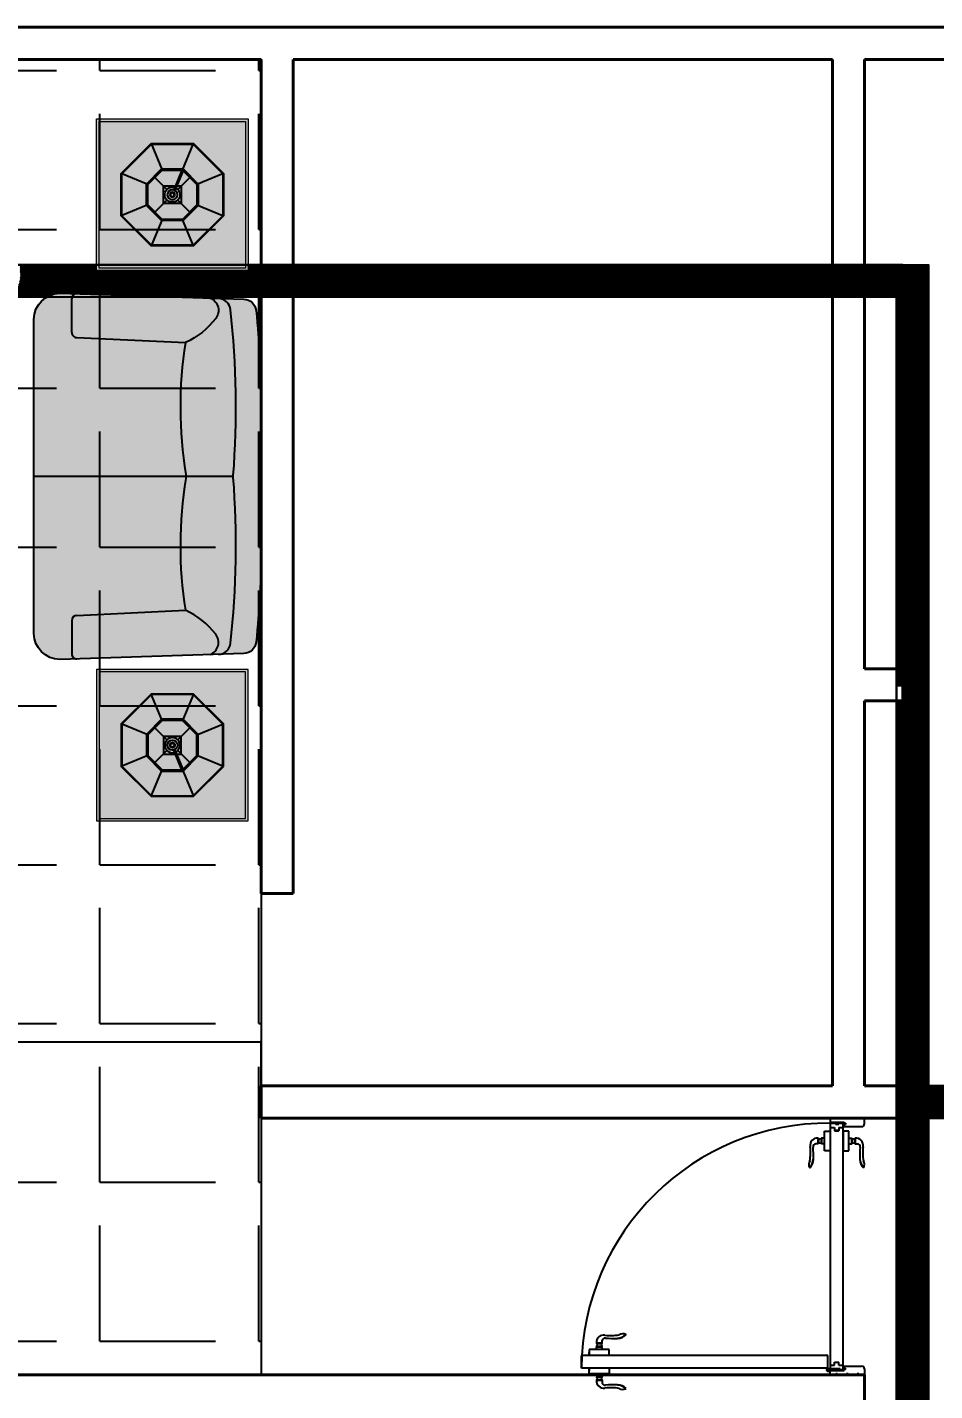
# Model space of a CAD drawing. Header units: inches. Extents: x 547 to 1628, y -123 to 254.
# Drawn here: x 731.2 to 872.6, y 41.8 to 254.3 of the extents above; entities that cross this region are included whole.
import ezdxf

# ---------------------------------------------------------------- set-up
doc = ezdxf.new("R2010")
doc.units = ezdxf.units.IN
doc.header["$MEASUREMENT"] = 0
for name, color, linetype in [('doors', 4, 'Continuous'), ('Electrical-Baskets', 6, 'Continuous'), ('Furniture', 253, 'Continuous')]:
    doc.layers.add(name, color=color, linetype=linetype)
doc.layers.add('Wall', color=7, linetype='Continuous', lineweight=40)
doc.styles.get("Standard").update_dxf_attribs({"font": ''})
doc.styles.get('Standard').set_extended_font_data('Arial')
doc.dimstyles.new('Inch feet', dxfattribs={"dimtxt": 10, "dimasz": 0.18, "dimexe": 0.1875, "dimexo": 0.0625, "dimgap": 0.1875, "dimtad": 0, "dimdec": 4, "dimzin": 0, "dimdsep": 46, "dimlunit": 4, "dimtxsty": 'Standard', "dimcen": 0.09, "dimadec": 0, "dimazin": 0, "dimtfac": 1, "dimtdec": 4, "dimtofl": 0, "dimtmove": 0, "dimatfit": 3, "dimfxl": 1, "dimtolj": 1, "dimtzin": 0, "dimarcsym": 0})
pattern_1 = [(45, (0, 0), (-0.08838834764831843, 0.08838834764831845), [])]

# ---------------------------------------------------------------- blocks, each defined once
blk = doc.blocks.new('*D20')
at = {"layer": 'Defpoints', "color": 0, "transparency": 16777216}
for p in [(587.6530423899942, 96.10234611254418), (767.653042389994, 84.2793858108371), (587.6530423899942, 80.2793858108371)]:
    blk.add_point(p, dxfattribs=at)
at = {"layer": 'Furniture', "color": 0, "lineweight": -2, "transparency": 16777216}
for p, q in [((587.6530423899942, 80.3418858108371), (587.6530423899942, 96.28984611254418)), ((587.8330423899941, 96.10234611254418), (669.4505355687116, 96.10234611254418)), ((767.473042389994, 96.10234611254418), (685.8555492112765, 96.10234611254418)), ((767.653042389994, 84.3418858108371), (767.653042389994, 96.28984611254418))]:
    blk.add_line(p, q, dxfattribs=at)
at = {"layer": 'Furniture', "color": 0, "transparency": 16777216}
for points in [[(587.8330423899941, 96.13234611254418), (587.8330423899941, 96.07234611254418), (587.6530423899942, 96.10234611254418)], [(767.473042389994, 96.13234611254418), (767.473042389994, 96.07234611254418), (767.653042389994, 96.10234611254418)]]:
    blk.add_solid(points, dxfattribs=at)
at = {"layer": 'Furniture', "color": 0, "transparency": 16777216, "insert": (677.6530423899941, 96.10234611254418), "char_height": 10, "attachment_point": 5}
blk.add_mtext("\\A1;15'", dxfattribs=at)
blk = doc.blocks.new('sdver2')
blk.add_hatch(color=254).paths.add_polyline_path([(300, -2.91038304567337e-11), (299.9999999999418, -600.0000000000291), (-300.0000000000582, -599.9999999999709), (-300, 2.91038304567337e-11)])
at = {"linetype": 'Continuous', "lineweight": 0}
for points in [[(300, -2.91038304567337e-11), (299.9999999999418, -600.0000000000291), (-300.0000000000582, -599.9999999999709), (-300, 2.91038304567337e-11)], [(290, -10.0000000000291), (289.9999999999418, -590.0000000000291), (-290.0000000000582, -589.9999999999709), (-290, -9.999999999970896)]]:
    blk.add_lwpolyline(points, close=True, dxfattribs=at)
blk = doc.blocks.new('lamp (pl)')
at = {"color": 0, "linetype": 'ByBlock'}
for p, q in [((-40.38582233137731, 97.5), (-83.87824638055213, 202.5)), ((83.87824638055099, 202.5), (40.3858223313764, 97.49999999999989)), ((-202.5000000000002, 83.87824638055213), (-97.50000000000023, 40.38582233137743)), ((-68.94291116568888, 68.94291116568854), (-21.21320343559637, 21.21320343559626)), ((-42.29923949320255, 95.58658283817442), (-9.903337778047899, 17.37595755214329)), ((-37.67984183064618, 97.49999999999989), (-5.283940115491532, 19.28937471396887)), ((21.21320343559728, 21.21320343559546), (68.9429111656882, 68.9429111656874)), ((97.5, 40.38582233137629), (202.5, 83.8782463805511)), ((-97.50000000000023, -40.38582233137697), (-202.5000000000002, -83.87824638055201)), ((-68.9429111656882, -68.942911165689), (-21.21320343559546, -21.21320343559739)), ((21.21320343559637, -21.21320343559671), (68.9429111656882, -68.94291116568843)), ((97.5, -40.38582233137686), (202.5, -83.87824638055201)), ((-83.87824638055213, -202.5000000000001), (-40.38582233137731, -97.50000000000011)), ((40.3858223313764, -97.50000000000011), (83.87824638055099, -202.5000000000001))]:
    blk.add_line(p, q, dxfattribs=at)
for points in [[(-202.5000000000002, 83.87824638055213), (-202.5000000000002, -83.87824638055201), (-83.87824638055213, -202.5000000000001), (83.87824638055099, -202.5000000000001), (202.5, -83.87824638055201), (202.5, 83.8782463805511), (83.87824638055099, 202.5), (-83.87824638055213, 202.5)], [(-200.0000000000002, 82.84271247461936), (-200.0000000000002, -82.84271247461913), (-82.84271247461925, -200.0000000000001), (82.84271247461857, -200.0000000000001), (200, -82.84271247461936), (200, 82.84271247461857), (82.84271247461857, 200), (-82.84271247461947, 200)], [(-102.5000000000002, 42.4568901432425), (-102.5000000000002, -42.4568901432425), (-42.45689014324307, -102.5000000000001), (42.45689014324125, -102.5000000000001), (102.5, -42.45689014324216), (102.5, 42.45689014324137), (42.45689014324125, 102.5000000000001), (-42.45689014324216, 102.5)], [(-97.50000000000023, 40.38582233137743), (-97.50000000000023, -40.38582233137697), (-40.38582233137731, -97.50000000000011), (40.3858223313764, -97.50000000000011), (97.5, -40.38582233137686), (97.5, 40.38582233137629), (40.3858223313764, 97.49999999999989), (-40.38582233137731, 97.5)]]:
    blk.add_lwpolyline(points, close=True, dxfattribs=at)
blk.add_lwpolyline([(-17.20345518378963, 34.9999999999992), (-35, 34.9999999999992), (-35, -35.0000000000008), (35, -35.0000000000008), (35, 34.9999999999992), (-11.79149418232737, 34.9999999999992)], dxfattribs=at)
for radius in [20, 10, 7.5]:
    blk.add_circle((0, 0), radius, dxfattribs=at)
blk.add_arc((0, -1.13686837721616e-13), 30, 117.2801918471891, 107.7198081528046, dxfattribs=at)
blk = doc.blocks.new('dad22121')
h = blk.add_hatch(color=254)
edge = h.paths.add_edge_path()
edge.add_line((622.1020491434319, -900), (-622.1020491421514, -900))
edge.add_arc((-619.9803540016932, -794.9794796167129), 105.0419501525246, 181.1807468974164, 268.84262959426053, ccw=False)
edge.add_line((-724.9999999993597, -797.1440226101113), (-701.2407856043574, -68.4274961748597))
edge.add_arc((-651.2611812813223, -69.85548486980964), 50.00000000000055, 96.04144833626941, 178.3634229583763, ccw=False)
edge.add_arc((-274.9999999993331, -3624.999999999951), 3624.999999999951, 90.0000000000004, 96.041448336278, ccw=False)
edge.add_line((-274.9999999993597, 0), (275.0000000006403, 0))
edge.add_arc((275.0000000006128, -3624.999999999968), 3624.999999999968, 83.958551663722, 89.9999999999996, ccw=False)
edge.add_arc((651.2611812826026, -69.85548486980987), 50.00000000000079, 1.636577041623923, 83.95855166373042, ccw=False)
edge.add_line((701.2407856056379, -68.4274961748597), (725.0000000006403, -797.1440226101113))
edge.add_arc((619.9803540029745, -794.9794796167137), 105.0419501525238, 271.157370405739, 358.81925310258396, ccw=False)
at = {"color": 0, "linetype": 'ByBlock'}
for p, q in [((5.820766091346741e-11, -110.5926158753282), (4.365574568510056e-10, -900)), ((-549.9999999993597, -730), (-529.9999999993597, -300)), ((550.0000000006403, -730), (530.0000000006403, -300)), ((-569.9999999993597, -750), (-702.8001958053646, -750)), ((570.0000000006403, -750), (702.8001958066452, -750))]:
    blk.add_line(p, q, dxfattribs=at)
blk.add_lwpolyline([(622.1020491434319, -900), (-622.1020491421514, -900, -0.4023111055813555), (-724.9999999993597, -797.1440226101113), (-701.2407856043574, -68.4274961748597, -0.3754867891167514), (-656.5235754251189, -20.13318395889655, -0.02636689892360843), (-274.9999999993597, 0), (275.0000000006403, 0, -0.02636689892360831), (656.5235754263995, -20.13318395889655, -0.375486789116749), (701.2407856056379, -68.4274961748597), (725.0000000006403, -797.1440226101113, -0.4023111055813599)], format="xyb", close=True, dxfattribs=at)
for points in [[(704.5251146457449, -169.160828935157, 0.3731986370762984), (660.0128444095753, -121.0893119772372, 0.04664402953269949), (3.846153846767265, -110.4444674015394, -0.03851860318400968), (-3.846153845486697, -110.4444674015394, 0.04664402953269854), (-660.0128444082948, -121.0893119772372, 0.3731986370762985), (-704.5251146444643, -169.160828935157)], [(-705.573785162167, -201.3244991782994, -0.4935908991952783), (-624.9999999993597, -180, -0.1220350289737139), (-529.9999999993597, -300, 0.6438126311632374)], [(705.5737851634476, -201.3244991782994, 0.4935908991952861), (625.0000000006403, -180, 0.1220350289737139), (530.0000000006403, -300, -0.6438126311632374)], [(-529.9999999993597, -300, 0.08027653696760437), (-8.15721171606856, -298.0862712522649, -0.08212224467000558), (8.157211717349128, -298.0862712522649, 0.08027653696760392), (530.0000000006403, -300)]]:
    blk.add_lwpolyline(points, format="xyb", dxfattribs=at)
for centre, start, end in [((-702.8001958053646, -730), 178.1325788594552, 270), ((-569.9999999993597, -730), 270, 0), ((570.0000000006403, -730), 180, 270), ((702.8001958066452, -730), 270, 1.867421140544821)]:
    blk.add_arc(centre, 20, start, end, dxfattribs=at)
blk = doc.blocks.new('door 900 a')
at = {"color": 30}
for p, q in [((716.7132980004098, 49.40277954307385), (715.7496392082394, 48.48458835491329)), ((799.767495329128, 19.73250467085745), (799.767495329128, 28.07423368442687)), ((819.767495329128, 19.73250467085745), (799.767495329128, 19.73250467085745)), ((819.767495329128, 6.732504670857452), (799.767495329128, 6.732504670857452)), ((799.767495329128, -3.267495329142548), (799.767495329128, 6.732504670857452)), ((800.767495329128, 17.73250467085745), (800.767495329128, 19.73250467085745)), ((818.7674953291134, 17.73250467085745), (800.767495329128, 17.73250467085745)), ((800.767495329128, 6.732504670857452), (800.767495329128, 8.732504670857452)), ((818.767495329128, 8.732504670857452), (800.767495329128, 8.732504670857452)), ((818.7674953291134, 17.73250467085745), (818.767495329128, 19.73250467085745)), ((818.767495329128, 6.732504670857452), (818.767495329128, 8.732504670857452)), ((819.767495329128, -3.267495329142548), (819.767495329128, 6.732504670857452)), ((8.267495329113444, -23.26749532911344), (8.26749532908434, -65.26749532911344)), ((8.267495329127996, -23.26749532914255), (844.767495329128, -23.26749532922986)), ((774.767495329128, -3.267495329142548), (844.767495329128, -3.267495329142548)), ((774.767495329128, -23.26749532914255), (774.767495329128, -3.267495329142548)), ((844.767495329128, -3.267495329142548), (844.767495329128, -23.26749532914255)), ((844.7674953290989, -23.26749532885151), (844.7674953290989, -13.26749532885151)), ((844.767495329128, -23.26749532914255), (872.267495329128, -23.26749532905524)), ((872.267495329128, -65.26749532888061), (872.267495329128, -23.26749532885151)), ((872.267495329128, -23.26749532914255), (872.2674953291425, -65.26749532914255)), ((844.7674953290989, -68.26749532914255), (11.26749532909889, -68.26749532911344)), ((774.767495329128, -68.26749532914255), (774.767495329128, -88.26749532914255)), ((774.767495329128, -88.26749532914255), (844.767495329128, -88.26749532914255)), ((799.767495329128, -88.26749532914255), (799.767495329128, -98.26749532917165)), ((819.767495329128, -88.26749532914255), (819.767495329128, -98.26749532917165)), ((844.7674953290989, -68.26749532885151), (844.7674953290989, -78.26749532885151)), ((844.767495329128, -88.26749532914255), (844.767495329128, -68.26749532914255)), ((869.267495329128, -68.26749532914255), (844.767495329128, -68.26749532914255)), ((716.7132980004098, -140.9377702015627), (715.7496392082394, -140.0195790134312)), ((819.767495329128, -98.26749532917165), (799.767495329128, -98.26749532914255)), ((799.767495329128, -111.2674953291717), (799.767495329128, -119.6092243427411)), ((819.767495329128, -111.2674953291717), (799.767495329128, -111.2674953291717)), ((800.767495329128, -98.26749532917165), (800.767495329128, -100.2674953291717)), ((818.767495329128, -100.2674953291717), (800.767495329128, -100.2674953291717)), ((800.767495329128, -109.2674953291717), (800.767495329128, -111.2674953291717)), ((818.7674953291134, -109.2674953291717), (800.767495329128, -109.2674953291717)), ((818.7674953291134, -98.26749532917165), (818.767495329128, -100.2674953291717)), ((818.7674953291134, -109.2674953291717), (818.767495329128, -111.2674953291425))]:
    blk.add_line(p, q, dxfattribs=at)
at = {"color": 0}
for p, q in [((-120.0000000000146, 0), (-100.0000000000146, 0)), ((-120.0000000000146, -20), (-120.0000000000146, 0)), ((-100.0000000000146, 0), (-100, -3.000000000029104)), ((-95, 0), (-62.5, 0)), ((-95, -3.000000000029104), (-95, 0)), ((-62.5, 0), (-62.5, -3.000000000029104)), ((-57.5, 0), (-25.00000000001455, 0)), ((-57.5, -2.999999999970896), (-57.5, 0)), ((-25.00000000001455, 0), (-25, -3.000000000029104)), ((-20, 0), (0, 0)), ((-20, -3.000000000029104), (-20, 0)), ((0, 0), (-1.455191522836685e-11, -15)), ((-49.00000000001455, -30), (-110.0000000000146, -30)), ((-100, -3.000000000029104), (-95, -3.000000000029104)), ((-62.5, -3.000000000029104), (-57.5, -2.999999999970896)), ((-54.00000000001455, -18.0000000000291), (-54.00000000001455, -23.0000000000291)), ((-54.00000000001455, -18.0000000000291), (-49.00000000001455, -18.0000000000291)), ((-54.00000000001455, -23.0000000000291), (-49.00000000001455, -23.0000000000291)), ((-49.00000000001455, -15), (-49.00000000001455, -30)), ((-1.455191522836685e-11, -15), (-49.00000000001455, -15)), ((-49.00000000001455, -18.0000000000291), (-49.00000000001455, -19.75)), ((-49.00000000001455, -18.0000000000291), (-49.00000000001455, -19.79362642663182)), ((-49.00000000001455, -21.25), (-49.00000000001455, -23.0000000000291)), ((-45.00000000001455, -20.9999999999709), (-45.00000000001455, -879.0000000000291)), ((-30.00000000001455, -32.9999999999709), (-45, -32.9999999999709)), ((-1.455191522836685e-11, -18.0000000000291), (-42, -17.9999999999709)), ((-35.00000000001455, -13.0000000000291), (3.196781114849728, -13.0000000000291)), ((-35.00000000001455, -13.0000000000291), (-35.00000000001455, -15)), ((-35.00000000001455, -18.0000000000291), (-35, -20)), ((-35.00000000001455, -18.0000000000291), (-35, -20)), ((-35, -20), (3.196781114849728, -20.0000000000291)), ((-30.5, -21.9999999999709), (-30.5, -17.9999999999709)), ((-30.5, -17.9999999999709), (-18.50000000001455, -17.9999999999709)), ((-18.50000000001455, -21.9999999999709), (-30.5, -21.9999999999709)), ((-30, -32.9999999999709), (-30, -44.4999999999709)), ((-15, -44.4999999999709), (-30, -44.4999999999709)), ((-25.00210044289997, -17.9999999999709), (-27.18579470274562, -15)), ((-25, -3.000000000029104), (-20, -3.000000000029104)), ((-23.67188360019645, -17.9999999999709), (-21.48818934033625, -15)), ((-18.50000000001455, -17.9999999999709), (-18.50000000001455, -21.9999999999709)), ((2.764863893389702e-10, -32.9999999999709), (-15.00000000001455, -32.9999999999709)), ((-15, -32.9999999999709), (-15, -44.4999999999709)), ((-2.000000000014552, -18.0000000000291), (-2.000000000014552, -18.0000000000291)), ((-2.000000000014552, -18.0000000000291), (-1.455191522836685e-11, -18.0000000000291)), ((-0.2325046708865557, -16.5000000000291), (13.76749532911344, -16.5000000000291)), ((-1.455191522836685e-11, -18.0000000000291), (-1.455191522836685e-11, -15)), ((-1.455191522836685e-11, -15), (1.997799322023639, -15)), ((-1.455191522836685e-11, -18.0000000000291), (1.997799322023639, -18.0000000000291)), ((-1.455191522836685e-11, -18.0000000000291), (-1.455191522836685e-11, -18.0000000000291)), ((-1.455191522836685e-11, -882.0000000000291), (2.91038304567337e-10, -20.0000000000291)), ((6.767495329113444, -23.5), (6.767495329113444, -9.500000000029104)), ((-117.6702748724201, -726.4458026712819), (-116.7520836842887, -725.4821438791405)), ((72.67027487220184, -726.445802671311), (71.75208368407039, -725.4821438791405)), ((-88.0000000000291, -809.5000000000291), (-96.34172901359852, -809.5000000000291)), ((-88.0000000000291, -829.5000000000291), (-88.0000000000291, -809.5000000000291)), ((-86.00000000001455, -810.5000000000291), (-88.0000000000291, -810.5000000000291)), ((-86.0000000000291, -828.5), (-86.00000000001455, -810.5000000000291)), ((-75.0000000000291, -810.5000000000291), (-77.00000000001455, -810.5000000000291)), ((-77.00000000001455, -828.5000000000291), (-77.00000000001455, -810.5000000000291)), ((-75.0000000000291, -829.5000000000291), (-75.00000000001455, -809.5000000000291)), ((-65.00000000001455, -809.5000000000291), (-75.0000000000291, -809.5000000000291)), ((-65.00000000001455, -784.5000000000291), (-65.00000000001455, -854.5000000000291)), ((-45.00000000001455, -784.5000000000291), (-65.00000000001455, -784.5000000000291)), ((-45.00000000001455, -854.5000000000291), (-45.00000000001455, -784.5000000000291)), ((0, -784.5000000000291), (20, -784.5000000000291)), ((0, -854.5000000000291), (0, -784.5000000000291)), ((20, -784.5000000000291), (20, -854.5000000000291)), ((20, -809.5000000000291), (30, -809.5000000000291)), ((30, -829.5000000000291), (30, -809.5000000000291)), ((30, -810.5000000000291), (32, -810.5000000000291)), ((32, -828.5000000000291), (32, -810.5000000000291)), ((41.00000000001455, -810.5000000000291), (43, -810.5000000000291)), ((41.00000000001455, -828.5), (41.00000000001455, -810.5000000000291)), ((43, -809.5000000000291), (51.34172901358397, -809.5000000000291)), ((43, -829.5000000000291), (43, -809.5000000000291)), ((-86.0000000000291, -828.5), (-88.00000000001455, -828.5000000000291)), ((-75.0000000000291, -828.5), (-77.00000000001455, -828.5000000000291)), ((-65.00000000001455, -829.5000000000291), (-75.0000000000291, -829.5000000000291)), ((-65.00000000001455, -854.5000000000291), (-45.00000000001455, -854.5000000000291)), ((-15, -855.5000000000291), (-30, -855.5000000000582)), ((-30.00000000001455, -867.0000000000291), (-30.00000000001455, -855.5000000000291)), ((-15, -857.0000000000582), (-30, -857.0000000000582)), ((-15.00000000001455, -867.0000000000291), (-15, -855.5000000000291)), ((20, -854.5000000000291), (0, -854.5000000000291)), ((20, -829.5000000000291), (30, -829.5000000000291)), ((30, -828.5000000000291), (32, -828.5000000000291)), ((41.00000000001455, -828.5), (43, -828.5000000000291)), ((-120.0000000000146, -880), (-120.0000000000146, -885)), ((-120.0000000000146, -885), (-120.0000000000146, -900)), ((-120.0000000000146, -900), (-100.0000000000146, -900)), ((-49.00000000001455, -870), (-110.0000000000146, -870)), ((-100, -897), (-95, -897)), ((-100.0000000000146, -900), (-100, -897)), ((-95, -897), (-95, -900)), ((-95, -900), (-62.5, -900)), ((-62.5, -897), (-57.5, -897.0000000000291)), ((-62.5, -900), (-62.5, -897)), ((-57.5, -897.0000000000291), (-57.5, -900)), ((-57.5, -900), (-25, -900)), ((-54.00000000001455, -882.0000000000291), (-54.00000000001455, -877.0000000000291)), ((-54.00000000001455, -877.0000000000291), (-49.00000000001455, -877.0000000000291)), ((-54.00000000001455, -882.0000000000291), (-49.00000000001455, -882.0000000000291)), ((-49.00000000001455, -885), (-49.00000000001455, -870)), ((-49.00000000001455, -878.75), (-49.00000000001455, -877.0000000000291)), ((-49.00000000001455, -882.0000000000291), (-49.00000000001455, -880.2063735733682)), ((-49.00000000001455, -882.0000000000291), (-49.00000000001455, -880.2500000000291)), ((0, -885), (-49.00000000001455, -885)), ((-30, -867.0000000000582), (-44.00000000001455, -867.0000000000291)), ((-1.455191522836685e-11, -882.0000000000291), (-42.00000000001455, -882.0000000000291)), ((-30.5, -878.0000000000291), (-30.5, -882.0000000000291)), ((-18.50000000001455, -878.0000000000291), (-30.5, -878.0000000000291)), ((-30.5, -882.0000000000291), (-18.50000000001455, -882.0000000000291)), ((-25.00210044288542, -882.0000000000291), (-27.18579470276018, -885)), ((-25, -897.0000000000291), (-20, -897.0000000000291)), ((-25, -900), (-25, -897.0000000000291)), ((-23.67188360019645, -882.0000000000291), (-21.4881893403217, -885)), ((-20, -897.0000000000291), (-20, -900)), ((-20, -900), (-1.455191522836685e-11, -900)), ((-18.50000000001455, -882.0000000000291), (-18.50000000001455, -878.0000000000291)), ((-1.000000000014552, -867.0000000000291), (-15, -867.0000000000582)), ((-2.000000000014552, -882.0000000000291), (-2.000000000014552, -882.0000000000291)), ((-2.000000000014552, -882.0000000000291), (-1.455191522836685e-11, -882.0000000000291)), ((-1.455191522836685e-11, -882.0000000000291), (-1.455191522836685e-11, -882.0000000000291)), ((-1.455191522836685e-11, -900), (0, -885))]:
    blk.add_line(p, q, dxfattribs=at)
at = {"color": 30}
blk.add_arc((6.767495329113444, -16.5000000000291), 865.5264577082846, 269.5520034450558, 359.552003444222, dxfattribs=at)
for centre, major_axis, ratio, start_param, end_param in [((746.625010034375, 77.90318926729378), (30.15578388380417, 30.15578388380417), 0.9999999999989424, 3.116483284810355, 3.89503659893801), ((727.3233475157176, 26.62105132933357), (-17.77048523707406, 17.77048523707407), 0.9999999999995052, -1.320701938451657, -0.3495434977768321), ((747.6166892034089, 78.7919444758736), (30.15578388380417, 30.15578388380417), 0.9999999999989424, 3.116483284810355, 3.89503659893801), ((770.5244919035322, 230.563200290344), (-130.7018781763304, 130.7018781763304), 0.9999999999998141, 2.191078393506169, 2.460763951854068), ((794.8432549458812, 22.19613427831791), (-17.70998630046243, 17.70998630046243), 0.999999999999817, 3.828466134623086, 5.69980408735724), ((748.1986769972864, 583.3233904677327), (387.532002810822, 387.532002810822), 0.9999999999973647, 3.921633321312579, 4.000052185221573), ((790.2428080797399, 27.40433996033971), (-6.751608134360637, 6.751608134360641), 0.9999999999999125, 3.856774084527602, 5.712910913512633), ((793.596603886006, 13.23250467085745), (5.986304539909471, 5.986304539909471), 0.999999999997971, 4.937365519057097, 6.058208768509209), ((825.9383867722208, 13.23250467085745), (-5.986304539916976, 5.986304539916977), 0.9999999999979707, 0.2249765386712912, 1.345819788121575), ((11.26749532908434, -65.26749532911344), (2.121320343569096, 2.121320343569096), 0.9999999999910876, 2.356194490187888, 3.926990816991697), ((869.2674953291134, -65.26749532885151), (2.121320343572017, 2.121320343572017), 0.9999999999883332, 3.926990816993075, 5.497787143766603), ((869.267495329128, -65.26749532914255), (-2.121320343569095, 2.121320343569096), 0.9999999999910875, 2.356194490187888, 3.926990816991697), ((746.625010034375, -169.4381799257826), (-30.15578388381938, 30.15578388381938), 0.999999999996488, -0.7534439453494413, 0.02510936877900471), ((747.6166892034089, -170.3269351343624), (30.15578388380348, 30.15578388380347), 0.999999999999825, 0.8173523814475923, 1.595905695574068), ((727.3233475157176, -118.1560419878224), (17.77048523705893, 17.77048523705893), 0.9999999999995091, 3.491136151366134, 4.46229459204204), ((770.5244919035322, -322.0981909486291), (-130.7018781756258, 130.7018781756258), 0.9999999999990306, -0.88996762505976, -0.620282066711871), ((748.1986769972718, -674.8583811260178), (-387.5320028037706, 387.5320028037706), 0.999999999999582, -0.8584595316306969, -0.7800406677216729), ((790.2428080797399, -118.9393306186539), (6.751608134353132, 6.751608134353131), 0.9999999999989664, 3.711867047256525, 5.568003876244349), ((794.8432549458812, -113.7311249366321), (17.70998630045551, 17.70998630045551), 0.9999999999994136, 3.724973873412092, 5.596311826147252), ((793.596603886006, -104.7674953291717), (5.986304539909471, 5.986304539909471), 0.999999999997971, 4.937365519057097, 6.058208768509209), ((825.9383867722208, -104.7674953291717), (-5.986304539916976, 5.986304539916977), 0.9999999999979707, 0.2249765386712912, 1.345819788121575)]:
    blk.add_ellipse(centre, major_axis=major_axis, ratio=ratio, start_param=start_param, end_param=end_param, dxfattribs=at)
at = {"color": 0}
for centre, major_axis, ratio, start_param, end_param in [((-110.0000000000146, -20), (-7.071067811867916, 7.071067811867916), 0.9999999999993087, 0.7853981633977938, 2.356194490191999), ((-47.00000000001455, -20.5000000000291), (-1.414213562402312, 1.414213562402312), 0.999999999991789, 1.267258762785844, 6.586722871180427), ((-42.00000000001455, -20.9999999999709), (2.121320343564741, 2.121320343564741), 0.9999999999951927, 0.7853981633998518, 2.356194490189941), ((6.767495329113444, -16.5000000000291), (3.535533905931515, 3.535533905931515), 1, 6.283185307179586, 12.56637061435917), ((-94.8885466586944, -737.0558521866042), (-17.7704852370584, 17.7704852370584), 0.9999999999998574, 0.3495434977769989, 1.320701938451868), ((-147.0594398052199, -757.34919387431), (-30.15578388381251, 30.15578388381252), 0.9999999999997535, 3.958945035037091, 4.737498349164578), ((-146.1706845966255, -756.357514705247), (30.1557838837908, 30.15578388379079), 0.9999999999996732, 5.529741361831713, 6.308294675959018), ((-298.8306956194865, -780.2569965744042), (-130.7018781760404, 130.7018781760404), 0.9999999999997808, 3.822421355325494, 4.092106913673433), ((-651.5908857968898, -757.9311816681584), (-387.5320028009266, 387.5320028009267), 0.9999999999993802, 3.853929448754474, 3.932348312663493), ((606.5908857968607, -757.9311816681875), (387.5320028025278, 387.5320028025278), 0.999999999999677, 2.350836994516189, 2.429255858425205), ((101.1706845964218, -756.3575147052761), (30.1557838838125, 30.1557838838125), 0.9999999999997542, 1.545686958015009, 2.324240272142495), ((102.0594398050016, -757.34919387431), (30.15578388381482, 30.15578388381481), 0.9999999999996769, 1.545686958015011, 2.324240272141775), ((253.8306956194574, -780.2569965744333), (130.7018781760382, 130.7018781760382), 0.9999999999999406, 2.191078393506086, 2.460763951854006), ((49.88854665847612, -737.0558521866042), (-17.77048523707304, 17.77048523707305), 0.9999999999995655, 3.391687041931964, 4.362845482607876), ((-90.46362960747501, -804.5757596167678), (17.70998630045896, 17.70998630045895), 0.9999999999997499, 2.154177546616927, 4.025515499351609), ((-95.67183528949681, -799.975312750641), (-6.751608134365949, 6.751608134365949), 0.9999999999979993, 0.5702743936678214, 2.426411222654077), ((-81.50000000001455, -803.329108556878), (5.986304539901597, 5.986304539901596), 0.9999999999989853, 3.366569192261406, 4.487412441712062), ((36.5, -803.3291085569072), (5.98630453988839, 5.986304539888388), 1, 3.366569192259358, 4.487412441715125), ((45.46362960746046, -804.5757596167678), (-17.70998630045193, 17.70998630045193), 0.9999999999999516, 2.257669807827497, 4.129007760562683), ((50.67183528948226, -799.975312750641), (6.751608134357391, 6.75160813435739), 0.9999999999993731, 3.856774084524829, 5.712910913512714), ((-81.50000000001455, -835.670891443122), (-5.986304539901593, 5.986304539901594), 0.9999999999989855, -1.345819788122269, -0.2249765386716134), ((36.5, -835.670891443122), (5.986304539903398, 5.986304539903397), 1, 0.2249765386713924, 1.345819788123504), ((-110.0000000000146, -880), (7.07106781186792, 7.071067811867919), 0.9999999999993087, 0.7853981633977939, 2.356194490191999), ((-47.00000000001455, -879.5000000000291), (-1.41421356235888, 1.414213562358881), 0.999999999991789, 1.267258762776321, 6.58672287118995), ((-42.00000000001455, -879.0000000000291), (-2.121320343564741, 2.121320343564741), 0.9999999999951931, 0.7853981633998517, 2.356194490189941)]:
    blk.add_ellipse(centre, major_axis=major_axis, ratio=ratio, start_param=start_param, end_param=end_param, dxfattribs=at)
blk.add_ellipse((6.767495329113444, -16.5000000000291), major_axis=(2.121320343569096, 2.121320343569095), ratio=0.9999999999931403, dxfattribs=at)

msp = doc.modelspace()

# ---------------------------------------------------------------- hatches: boundary and pattern name
at = {"layer": 'Electrical-Baskets'}
h = msp.add_hatch(dxfattribs=at)
h.set_pattern_fill('ANSI31', color=256)
h.set_pattern_definition(pattern_1)
h.paths.add_polyline_path([(867.6538036804413, 217.2793858108371), (765.6213260174031, 217.2793858108371), (765.621326017403, 216.3659999841132), (741.9992787732914, 216.3659999841155), (741.9992787732915, 217.2793858108371), (730.1300502191465, 217.2793858108371), (730.1882551510918, 215.4941880698128, -0.1732029804007124), (729.1989460045492, 212.8943760301322), (867.6538036804413, 212.8943760301322)])
h.paths.add_polyline_path([(736.2694194525652, 212.8226928974719), (752.9331376369312, 212.279385810837), (867.6538036804413, 212.279385810837), (867.6538036804413, 212.8943760301322), (729.1989460045492, 212.8943760301322, -0.0543806563449346), (728.5460733163786, 212.279385810837), (734.3040697111701, 212.279385810837, -0.1251976999917357)])
h = msp.add_hatch(dxfattribs=at)
h.set_pattern_fill('ANSI31', color=256)
h.set_pattern_definition(pattern_1)
h.paths.add_polyline_path([(867.6538036804413, 217.2793858108371), (866.653042389989, 217.2793858108371), (866.653042389989, 151.6742261554787), (867.6538036804413, 151.6742261554787)])
h.paths.add_polyline_path([(871.6530423899933, 217.2793858108371), (867.6538036804413, 217.2793858108371), (867.6538036804413, 151.6742261554787), (871.6530423899933, 151.6742261554787)])
h = msp.add_hatch(dxfattribs=at)
h.set_pattern_fill('ANSI31', color=256)
h.set_pattern_definition(pattern_1)
h.paths.add_polyline_path([(870.0789774008026, 151.6742261554787), (867.6530423899934, 151.6742261554787), (867.6530423899934, 149.2793858108365), (866.653042389989, 149.2793858108365), (866.653042389989, 124.4110426347888), (870.0789774008026, 124.4110426347888)])
h.paths.add_polyline_path([(871.6530423899933, 151.6742261554787), (870.0789774008026, 151.6742261554787), (870.0789774008026, 124.4110426347888), (871.6530423899933, 124.4110426347888)])
h = msp.add_hatch(dxfattribs=at)
h.set_pattern_fill('ANSI31', color=256)
h.set_pattern_definition(pattern_1)
h.paths.add_polyline_path([(869.7982988363337, 124.4110426347888), (866.653042389989, 124.4110426347888), (866.653042389989, 103.9583050960243), (869.7982988363337, 103.9583050960243)])
h.paths.add_polyline_path([(871.6530423899933, 124.4110426347888), (869.7982988363337, 124.4110426347888), (869.7982988363337, 103.9583050960243), (871.6530423899933, 103.9583050960243)])
h = msp.add_hatch(dxfattribs=at)
h.set_pattern_fill('ANSI31', color=256)
h.set_pattern_definition(pattern_1)
h.paths.add_polyline_path([(870.343298789946, 103.9583050960243), (866.653042389989, 103.9583050960243), (866.653042389989, 89.2793858108371), (870.343298789946, 89.2793858108371)])
h.paths.add_polyline_path([(871.6530423899933, 103.9583050960243), (870.343298789946, 103.9583050960243), (870.343298789946, 89.2793858108371), (871.6530423899933, 89.2793858108371)])
h = msp.add_hatch(dxfattribs=at)
h.set_pattern_fill('ANSI31', color=256)
h.set_pattern_definition(pattern_1)
h.paths.add_polyline_path([(870.764629541547, 89.2793858108371), (867.6530423899933, 89.2793858108371), (867.6530423899933, 84.27938581083697), (866.653042389989, 84.27938581083697), (866.653042389989, 70.17335367464784), (870.764629541547, 70.17335367464784)])
h.paths.add_polyline_path([(871.6530423899933, 89.2793858108371), (870.764629541547, 89.2793858108371), (870.764629541547, 70.17335367464784), (871.6530423899933, 70.17335367464784)])
h = msp.add_hatch(dxfattribs=at)
h.set_pattern_fill('ANSI31', color=256)
h.set_pattern_definition(pattern_1)
h.paths.add_polyline_path([(903.6530423899934, 89.2793858108371), (871.6530423899933, 89.2793858108371), (871.6530423899933, 84.27938581083697), (903.6530423899934, 84.27938581083697)])
h.paths.add_polyline_path([(867.6530423899933, 89.2793858108371), (866.653042389989, 89.2793858108371), (866.653042389989, 84.27938581083697), (867.6530423899933, 84.27938581083697)])
h = msp.add_hatch(dxfattribs=at)
h.set_pattern_fill('ANSI31', color=256)
h.set_pattern_definition(pattern_1)
h.paths.add_polyline_path([(869.912913891103, 70.17335367464784), (866.653042389989, 70.17335367464784), (866.653042389989, 28.78120061459936), (869.912913891103, 28.78120061459936)])
h.paths.add_polyline_path([(871.6530423899933, 70.17335367464784), (869.912913891103, 70.17335367464784), (869.912913891103, 28.78120061459936), (871.6530423899933, 28.78120061459936)])
at = {"layer": 'Furniture'}
h = msp.add_hatch(dxfattribs=at)
h.set_pattern_fill('ANGLE', color=256, scale=90, style=0)
h.set_pattern_definition([(0, (0, 0), (0, 24.75), [18, -6.75]), (90, (0, 0), (-24.75, 1.51550041394485e-15), [18, -6.75])])
h.paths.add_polyline_path([(587.653042389994, 249.2793858108371), (767.653042389994, 249.2793858108371), (767.653042389994, 44.2793858108371), (587.653042389994, 44.27938581083708)])

# ---------------------------------------------------------------- linework, layer by layer
at = {"layer": 'Electrical-Baskets'}
for points in [[(684.1155027369205, 217.2793858108371), (867.6538036804413, 217.2793858108371), (867.6538036804413, 212.8943760301322), (684.1155027369205, 212.8943760301322)], [(684.1155027369205, 212.279385810837), (867.6538036804413, 212.279385810837), (867.6538036804413, 217.2793858108371), (684.1155027369205, 217.2793858108371)], [(866.653042389989, 151.6742261554787), (867.6538036804413, 151.6742261554787), (867.6538036804413, 217.2793858108371), (866.653042389989, 217.2793858108371)], [(871.6530423899933, 151.6742261554787), (866.653042389989, 151.6742261554787), (866.653042389989, 217.2793858108371), (871.6530423899933, 217.2793858108371)], [(866.653042389989, 124.4110426347888), (870.0789774008026, 124.4110426347888), (870.0789774008026, 151.6742261554787), (866.653042389989, 151.6742261554787)], [(871.6530423899933, 124.4110426347888), (866.653042389989, 124.4110426347888), (866.653042389989, 151.6742261554787), (871.6530423899933, 151.6742261554787)], [(866.653042389989, 103.9583050960243), (869.7982988363337, 103.9583050960243), (869.7982988363337, 124.4110426347888), (866.653042389989, 124.4110426347888)], [(871.6530423899933, 103.9583050960243), (866.653042389989, 103.9583050960243), (866.653042389989, 124.4110426347888), (871.6530423899933, 124.4110426347888)], [(866.653042389989, 70.17335367464784), (870.343298789946, 70.17335367464784), (870.343298789946, 103.9583050960243), (866.653042389989, 103.9583050960243)], [(871.6530423899933, 70.17335367464784), (866.653042389989, 70.17335367464784), (866.653042389989, 103.9583050960243), (871.6530423899933, 103.9583050960243)], [(866.653042389989, 70.17335367464784), (870.764629541547, 70.17335367464784), (870.764629541547, 89.2793858108371), (866.653042389989, 89.2793858108371)], [(871.6530423899933, 70.17335367464784), (866.653042389989, 70.17335367464784), (866.653042389989, 89.2793858108371), (871.6530423899933, 89.2793858108371)], [(903.6530423899934, 89.2793858108371), (866.653042389989, 89.2793858108371), (866.653042389989, 84.27938581083697), (903.6530423899934, 84.27938581083697)], [(866.653042389989, 28.78120061459936), (869.912913891103, 28.78120061459936), (869.912913891103, 70.17335367464784), (866.653042389989, 70.17335367464784)], [(871.6530423899933, 28.78120061459936), (866.653042389989, 28.78120061459936), (866.653042389989, 70.17335367464784), (871.6530423899933, 70.17335367464784)]]:
    msp.add_lwpolyline(points, close=True, dxfattribs=at)
at = {"layer": 'Furniture'}
msp.add_lwpolyline([(587.653042389994, 249.2793858108371), (767.653042389994, 249.2793858108371), (767.653042389994, 44.2793858108371), (587.653042389994, 44.27938581083708)], close=True, dxfattribs=at)
at = {"layer": 'Wall'}
for p, q in [((971.6530423899934, 254.2793858108373), (695.6530423899941, 254.2793858108372)), ((767.653042389994, 249.2793858108371), (695.6530423899941, 249.2793858108371)), ((767.653042389994, 119.279385810837), (767.653042389994, 249.2793858108371)), ((856.6530423899936, 249.2793858108372), (772.6530423899935, 249.279385810837)), ((772.6530423899934, 119.279385810837), (772.6530423899935, 249.2793858108371)), ((856.6530423899935, 89.2793858108371), (856.6530423899935, 249.2793858108371)), ((903.6530423899937, 249.2793858108371), (861.6530423899936, 249.2793858108372)), ((861.6530423899935, 154.2793858108363), (861.6530423899936, 249.2793858108373)), ((867.6530423899934, 154.2793858108365), (861.6530423899935, 154.2793858108363)), ((867.6530423899934, 149.2793858108372), (867.6530423899934, 154.2793858108365)), ((861.6530423899932, 89.27938581083711), (861.6530423899936, 149.2793858108363)), ((867.6530423899934, 149.2793858108365), (861.6530423899935, 149.2793858108363)), ((772.6530423899934, 119.2793858108371), (767.6530423899939, 119.2793858108371)), ((856.6530423899934, 89.2793858108371), (767.653042389994, 89.2793858108371)), ((767.653042389994, 84.2793858108371), (767.653042389994, 89.27938581083721)), ((867.6530423899932, 89.27938581083711), (861.6530423899933, 89.27938581083711)), ((867.6530423899933, 84.2793858108371), (867.6530423899933, 89.2793858108371)), ((867.6530423899932, 84.27938581083697), (767.653042389994, 84.2793858108371)), ((861.6530423899932, 44.27938581083708), (563.653042389994, 44.27938581083708)), ((861.6530423899931, 39.27938581083709), (861.653042389993, 44.27938581083708))]:
    msp.add_line(p, q, dxfattribs=at)

# ---------------------------------------------------------------- block references
at = {"layer": 'doors', "color": 34, "linetype": 'ByBlock', "xscale": 0.0444444444444452, "yscale": 0.0444444444444452, "zscale": 0.0444444444444452, "rotation": 180}
msp.add_blockref('door 900 a', (856.3197090566589, 44.27938581083709), dxfattribs=at)
at = {"layer": 'Furniture', "yscale": 0.03937007874018605, "zscale": 0.03937007874018605, "rotation": 270}
for name, p, xscale in [('sdver2', (765.6213260174042, 228.177023606169), 0.03937007874018605), ('dad22121', (767.653042389994, 184.2793858108622), 0.03937007874018605), ('sdver2', (765.6213260174042, 142.3912823993084), -0.03937007874018605)]:
    msp.add_blockref(name, p, dxfattribs=dict(at, xscale=xscale))
at = {"layer": 'Furniture', "color": 61, "yscale": 0.03937007874018605, "zscale": 0.03937007874018605}
for p, xscale, rotation in [((753.8103023966947, 228.1770236065378), -0.03937007874018605, 359.9999999983325), ((753.8103023966946, 142.3912823989386), 0.03937007874018605, 180.0000000016674)]:
    msp.add_blockref('lamp (pl)', p, dxfattribs=dict(at, xscale=xscale, rotation=rotation))

# ---------------------------------------------------------------- dimensions: what is measured, and where the dimension line sits
at = {"layer": 'Furniture'}
dim = msp.add_linear_dim(base=(587.6530423899942, 96.10234611254418), p1=(767.653042389994, 84.2793858108371), p2=(587.6530423899942, 80.2793858108371), dimstyle='Inch feet', dxfattribs=at)
dim.commit()
dim.dimension.update_dxf_attribs({"geometry": '*D20', "text_midpoint": (677.6530423899941, 96.10234611254418)})

doc.saveas('drawing.dxf')
